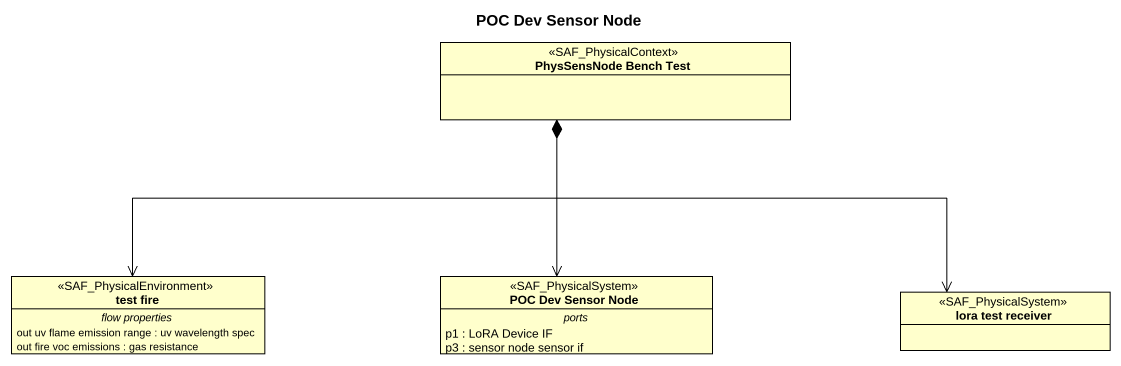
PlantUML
@startuml
title POC Dev Sensor Node
hide circle
hide empty members
class "PhysSensNode Bench Test" as PhysSensNode_Bench_Test <<SAF_PhysicalContext>>
class "test fire" as test_fire <<SAF_PhysicalEnvironment>> {
  -- flow properties --
  out uv flame emission range : uv wavelength spec
  out fire voc emissions : gas resistance
}
class "POC Dev Sensor Node" as POC_Dev_Sensor_Node <<SAF_PhysicalSystem>> {
  -- ports --
  p1 : LoRA Device IF
  p3 : sensor node sensor if
}
class "lora test receiver" as lora_test_receiver <<SAF_PhysicalSystem>>
PhysSensNode_Bench_Test *-left-> test_fire
PhysSensNode_Bench_Test *--> POC_Dev_Sensor_Node
PhysSensNode_Bench_Test *--> lora_test_receiver
@enduml
